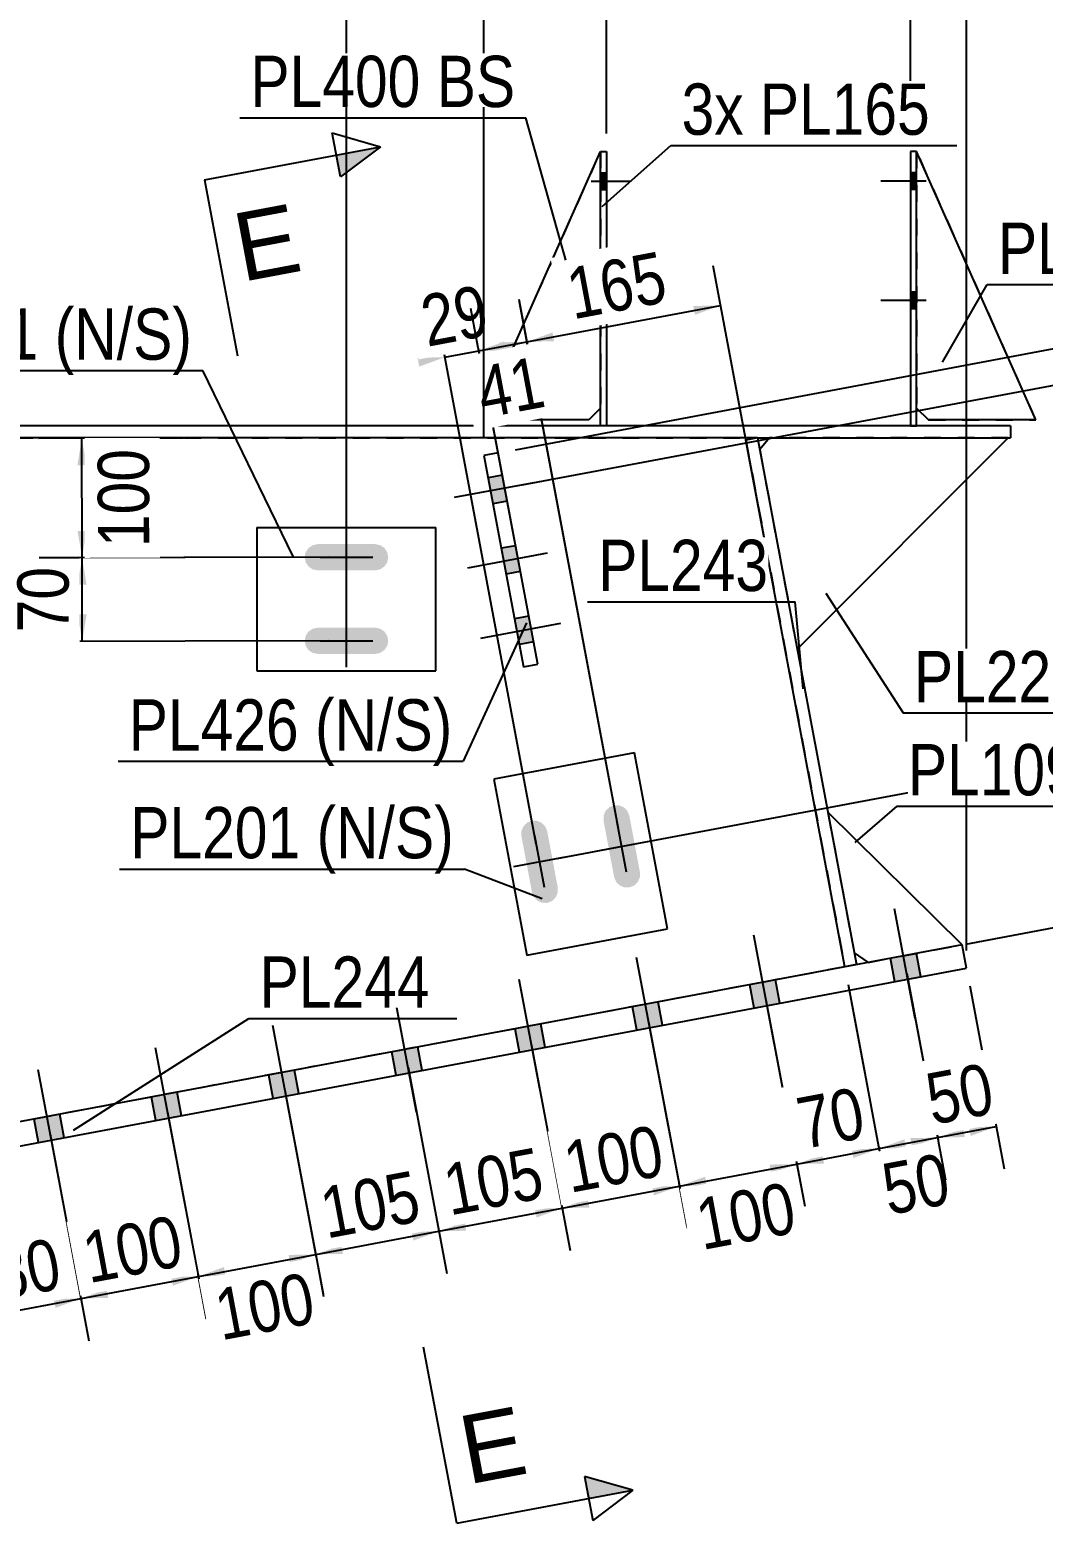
# Model space of a CAD drawing. Header units: millimetres. Extents: x -32 to 370, y -197 to 80.
# Drawn here: x 265.9 to 322.5, y -50.6 to 32.8 of the extents above; entities that cross this region are included whole.
import ezdxf

# ---------------------------------------------------------------- set-up
doc = ezdxf.new("R2010")
doc.units = ezdxf.units.MM
doc.linetypes.add('DXK_LINE_DOT1', pattern=[1.8814, 0.9407, -0.9407])
doc.styles.add('Arial', font='ARIAL.TTF', dxfattribs={"height": 0.2})
doc.styles.add('Arial Narrow', font='ARIALN.TTF', dxfattribs={"height": 0.2})

# ---------------------------------------------------------------- blocks, each defined once
blk = doc.blocks.new('Part-627306814-1656 - 1589')
at = {"color": 2, "linetype": 'Continuous'}
for p, q in [((306.564, 10), (305.909, 9.877)), ((311.434, -19.541), (305.909, 9.877)), ((306.564, 10), (312.089, -19.418)), ((312.089, -19.418), (311.434, -19.541))]:
    blk.add_line(p, q, dxfattribs=at)
blk = doc.blocks.new('Part-627306814-1612 - 1589')
at = {"color": 2, "linetype": 'Continuous'}
for p, q in [((299.694, -7.592), (291.831, -9.069)), ((301.539, -17.42), (299.694, -7.592)), ((291.831, -9.069), (293.677, -18.897)), ((293.677, -18.897), (301.539, -17.42))]:
    blk.add_line(p, q, dxfattribs=at)
blk = doc.blocks.new('Part-627306814-1722 - 1589')
at = {"color": 2, "linetype": 'Continuous'}
for p, q in [((255.741, 10), (255.741, 6.119)), ((305.886, 10), (305.909, 9.877)), ((255.741, -30), (255.741, 2.507))]:
    blk.add_line(p, q, dxfattribs=at)
at = {"color": 7, "linetype": 'DXK_LINE_DOT1'}
for p, q in [((255.741, 10), (305.886, 10)), ((305.909, 9.877), (311.434, -19.541)), ((255.741, 6.119), (255.741, 2.507)), ((311.434, -19.541), (255.741, -30))]:
    blk.add_line(p, q, dxfattribs=at)
blk = doc.blocks.new('Part-627306814-1965 - 1589')
at = {"color": 7, "linetype": 'DXK_LINE_DOT1'}
for p, q in [((315.446, 26), (315.445, 11.667)), ((322.111, 10.999), (315.446, 26)), ((315.445, 11.667), (316.111, 11)), ((316.111, 11), (322.111, 10.999))]:
    blk.add_line(p, q, dxfattribs=at)
blk = doc.blocks.new('Part-627306814-1766 - 1589')
at = {"color": 2, "linetype": 'Continuous'}
for p, q in [((297.801, 10.667), (254.013, 10.667)), ((315.111, 10.667), (298.134, 10.667)), ((320.684, 10.667), (315.444, 10.667)), ((320.684, 10.667), (320.684, 10)), ((306.564, 10), (237.013, 10)), ((306.565, 10), (320.684, 10))]:
    blk.add_line(p, q, dxfattribs=at)
at = {"color": 7, "linetype": 'DXK_LINE_DOT1'}
for p, q in [((298.134, 10.667), (297.801, 10.667)), ((315.444, 10.667), (315.111, 10.667)), ((306.564, 10), (306.565, 10)), ((306.564, 10), (306.565, 10))]:
    blk.add_line(p, q, dxfattribs=at)
blk = doc.blocks.new('Bolt-627306814-2141 - 1589')
at = {"linetype": 'Continuous'}
for points in [[(298.134, 23.868), (298.134, 24.802), (297.801, 24.802), (297.801, 23.868)], [(298.134, 23.868), (298.134, 24.802), (297.801, 24.802), (297.801, 23.868)], [(298.134, 23.868), (298.134, 24.802), (297.801, 24.802), (297.801, 23.868)], [(298.134, 17.202), (298.134, 18.135), (297.801, 18.135), (297.801, 17.202)], [(298.134, 17.202), (298.134, 18.135), (297.801, 18.135), (297.801, 17.202)], [(298.134, 17.202), (298.134, 18.135), (297.801, 18.135), (297.801, 17.202)]]:
    blk.add_hatch(color=3, dxfattribs=at).paths.add_polyline_path(points)
at = {"color": 3, "linetype": 'Continuous'}
for p, q in [((297.268, 24.335), (299.468, 24.335)), ((297.268, 24.335), (299.468, 24.335)), ((297.268, 24.335), (299.468, 24.335)), ((297.801, 24.802), (298.134, 24.802)), ((297.801, 24.802), (298.134, 24.802)), ((297.801, 24.802), (298.134, 24.802)), ((297.801, 23.868), (298.134, 23.868)), ((297.801, 23.868), (298.134, 23.868)), ((297.801, 23.868), (298.134, 23.868)), ((297.268, 17.668), (299.468, 17.668)), ((297.268, 17.668), (299.468, 17.668)), ((297.268, 17.668), (299.468, 17.668)), ((297.801, 18.135), (298.134, 18.135)), ((297.801, 18.135), (298.134, 18.135)), ((297.801, 18.135), (298.134, 18.135)), ((297.801, 17.202), (298.134, 17.202)), ((297.801, 17.202), (298.134, 17.202)), ((297.801, 17.202), (298.134, 17.202))]:
    blk.add_line(p, q, dxfattribs=at)
blk = doc.blocks.new('Part-627306814-1835 - 1589')
at = {"color": 2, "linetype": 'Continuous'}
for p, q in [((291.134, 11), (297.801, 26)), ((297.134, 11), (291.134, 11)), ((297.801, 11.667), (297.134, 11))]:
    blk.add_line(p, q, dxfattribs=at)
at = {"color": 7, "linetype": 'DXK_LINE_DOT1'}
blk.add_line((297.801, 26), (297.801, 11.667), dxfattribs=at)
blk = doc.blocks.new('Part-627306814-1884 - 1589')
at = {"color": 2, "linetype": 'Continuous'}
for p, q in [((292.071, 9.156), (291.285, 9.008)), ((291.285, 9.008), (293.5, -2.786)), ((294.286, -2.638), (292.071, 9.156)), ((293.5, -2.786), (294.286, -2.638))]:
    blk.add_line(p, q, dxfattribs=at)
blk = doc.blocks.new('Part-627306814-2137 - 1589')
at = {"color": 2, "linetype": 'Continuous'}
for p, q in [((317.986, -18.31), (310.489, -10.9)), ((311.966, -18.763), (312.744, -19.295))]:
    blk.add_line(p, q, dxfattribs=at)
at = {"color": 7, "linetype": 'DXK_LINE_DOT1'}
for p, q in [((310.489, -10.9), (311.966, -18.763)), ((312.744, -19.295), (317.986, -18.31))]:
    blk.add_line(p, q, dxfattribs=at)
blk = doc.blocks.new('Part-627306814-2093 - 1589')
at = {"color": 2, "linetype": 'Continuous'}
for p, q in [((307.231, 10), (306.687, 9.345)), ((308.779, -1.794), (320.564, 10))]:
    blk.add_line(p, q, dxfattribs=at)
at = {"color": 7, "linetype": 'DXK_LINE_DOT1'}
for p, q in [((306.687, 9.345), (308.779, -1.794)), ((320.564, 10), (307.231, 10))]:
    blk.add_line(p, q, dxfattribs=at)
blk = doc.blocks.new('Part-627306814-2049 - 1589')
at = {"color": 2, "linetype": 'Continuous'}
for p, q in [((322.111, 10.999), (315.446, 26)), ((316.111, 11), (315.445, 11.667)), ((322.111, 10.999), (316.111, 11))]:
    blk.add_line(p, q, dxfattribs=at)
blk = doc.blocks.new('Part-627306814-2115 - 1589')
at = {"color": 2, "linetype": 'Continuous'}
for p, q in [((317.986, -18.31), (255.741, -30)), ((318.232, -19.621), (317.986, -18.31)), ((255.987, -31.31), (318.232, -19.621)), ((255.741, -30), (255.987, -31.31))]:
    blk.add_line(p, q, dxfattribs=at)
blk = doc.blocks.new('Bolt-627306814-2143 - 1589')
at = {"linetype": 'Continuous'}
for points in [[(315.446, 23.866), (315.446, 24.8), (315.113, 24.8), (315.113, 23.867)], [(315.446, 23.866), (315.446, 24.8), (315.113, 24.8), (315.113, 23.867)], [(315.446, 23.866), (315.446, 24.8), (315.113, 24.8), (315.113, 23.867)], [(315.445, 17.2), (315.445, 18.133), (315.112, 18.133), (315.112, 17.2)], [(315.445, 17.2), (315.445, 18.133), (315.112, 18.133), (315.112, 17.2)], [(315.445, 17.2), (315.445, 18.133), (315.112, 18.133), (315.112, 17.2)]]:
    blk.add_hatch(color=3, dxfattribs=at).paths.add_polyline_path(points)
at = {"color": 3, "linetype": 'Continuous'}
for p, q in [((315.98, 24.333), (313.446, 24.333)), ((315.98, 24.333), (313.446, 24.333)), ((315.98, 24.333), (313.446, 24.333)), ((315.446, 24.8), (315.113, 24.8)), ((315.446, 24.8), (315.113, 24.8)), ((315.446, 24.8), (315.113, 24.8)), ((315.446, 23.866), (315.113, 23.867)), ((315.446, 23.866), (315.113, 23.867)), ((315.446, 23.866), (315.113, 23.867)), ((315.979, 17.666), (313.445, 17.667)), ((315.979, 17.666), (313.445, 17.667)), ((315.979, 17.666), (313.445, 17.667)), ((315.445, 18.133), (315.112, 18.133)), ((315.445, 18.133), (315.112, 18.133)), ((315.445, 18.133), (315.112, 18.133)), ((315.445, 17.2), (315.112, 17.2)), ((315.445, 17.2), (315.112, 17.2)), ((315.445, 17.2), (315.112, 17.2))]:
    blk.add_line(p, q, dxfattribs=at)
blk = doc.blocks.new('Bolt-627306814-2145 - 1589')
at = {"linetype": 'Continuous'}
for points in [[(298.834, -10.524), (298.548, -10.52), (298.282, -10.627), (298.078, -10.827), (297.965, -11.09), (297.962, -11.377), (298.553, -14.522), (298.66, -14.787), (298.86, -14.992), (299.123, -15.104), (299.409, -15.107), (299.675, -15), (299.879, -14.8), (299.991, -14.537), (299.994, -14.251), (299.404, -11.106), (299.297, -10.84), (299.097, -10.636)], [(294.247, -11.385), (293.961, -11.382), (293.696, -11.488), (293.491, -11.689), (293.379, -11.952), (293.376, -12.238), (293.967, -15.383), (294.073, -15.648), (294.273, -15.853), (294.536, -15.965), (294.823, -15.968), (295.088, -15.862), (295.293, -15.661), (295.405, -15.398), (295.408, -15.112), (294.817, -11.967), (294.711, -11.702), (294.511, -11.497)]]:
    blk.add_hatch(color=3, dxfattribs=at).paths.add_polyline_path(points)
at = {"color": 3, "linetype": 'Continuous'}
for p, q in [((299.249, -14.255), (298.708, -11.372)), ((294.663, -15.117), (294.121, -12.234)), ((297.537, -13.084), (300.42, -12.543)), ((292.95, -13.946), (295.833, -13.404))]:
    blk.add_line(p, q, dxfattribs=at)
blk = doc.blocks.new('Bolt-627306814-2149 - 1589')
at = {"linetype": 'Continuous'}
for points in [[(285.725, 2.814), (285.884, 3.052), (285.94, 3.333), (285.884, 3.613), (285.725, 3.851), (285.487, 4.01), (285.206, 4.066), (282.006, 4.066), (281.726, 4.01), (281.488, 3.851), (281.329, 3.613), (281.273, 3.333), (281.329, 3.052), (281.488, 2.814), (281.726, 2.655), (282.006, 2.599), (285.206, 2.599), (285.487, 2.655)], [(285.725, -1.852), (285.884, -1.615), (285.94, -1.334), (285.884, -1.053), (285.725, -0.815), (285.487, -0.656), (285.206, -0.601), (282.006, -0.601), (281.726, -0.656), (281.488, -0.815), (281.329, -1.053), (281.273, -1.334), (281.329, -1.615), (281.488, -1.852), (281.726, -2.011), (282.006, -2.067), (285.206, -2.067), (285.487, -2.011)]]:
    blk.add_hatch(color=3, dxfattribs=at).paths.add_polyline_path(points)
at = {"color": 3, "linetype": 'Continuous'}
for p, q in [((283.606, 1.866), (283.606, 4.799)), ((282.14, 3.333), (285.073, 3.333)), ((283.606, -2.801), (283.606, 0.133)), ((282.14, -1.334), (285.073, -1.334))]:
    blk.add_line(p, q, dxfattribs=at)
blk = doc.blocks.new('Bolt-627306814-2155 - 1589')
at = {"linetype": 'Continuous'}
for points in [[(292.576, 6.469), (292.305, 7.911), (291.519, 7.763), (291.789, 6.322)], [(293.314, 2.538), (293.043, 3.979), (292.257, 3.832), (292.528, 2.39)], [(294.052, -1.393), (293.782, 0.048), (292.995, -0.1), (293.266, -1.541)]]:
    blk.add_hatch(color=3, dxfattribs=at).paths.add_polyline_path(points)
at = {"color": 3, "linetype": 'Continuous'}
for p, q in [((292.305, 7.911), (291.519, 7.763)), ((294.078, 7.498), (289.623, 6.661)), ((292.576, 6.469), (291.789, 6.322)), ((294.817, 3.566), (290.361, 2.73)), ((293.043, 3.979), (292.257, 3.832)), ((293.314, 2.538), (292.528, 2.39)), ((293.782, 0.048), (292.995, -0.1)), ((295.555, -0.365), (291.099, -1.202)), ((294.052, -1.393), (293.266, -1.541))]:
    blk.add_line(p, q, dxfattribs=at)
blk = doc.blocks.new('Part-627306814-3909 - 1589')
at = {"color": 7, "linetype": 'DXK_LINE_DOT1'}
for p, q in [((291.134, 11), (297.801, 26)), ((297.134, 11), (291.134, 11)), ((297.801, 11.666), (297.134, 11)), ((297.801, 11.667), (297.801, 11.666))]:
    blk.add_line(p, q, dxfattribs=at)
blk = doc.blocks.new('Bolt-627306814-2200 - 1589')
at = {"linetype": 'Continuous'}
for points in [[(315.431, -18.79), (313.989, -19.061), (314.235, -20.371), (315.677, -20.101)], [(315.431, -18.79), (313.989, -19.061), (314.235, -20.371), (315.677, -20.101)], [(307.568, -20.267), (306.127, -20.537), (306.373, -21.848), (307.814, -21.577)], [(307.568, -20.267), (306.127, -20.537), (306.373, -21.848), (307.814, -21.577)], [(301.016, -21.497), (299.574, -21.768), (299.821, -23.078), (301.262, -22.808)], [(301.016, -21.497), (299.574, -21.768), (299.821, -23.078), (301.262, -22.808)], [(294.464, -22.728), (293.022, -22.998), (293.268, -24.309), (294.71, -24.038)], [(294.464, -22.728), (293.022, -22.998), (293.268, -24.309), (294.71, -24.038)], [(287.584, -24.02), (286.143, -24.29), (286.389, -25.601), (287.83, -25.33)], [(287.584, -24.02), (286.143, -24.29), (286.389, -25.601), (287.83, -25.33)], [(280.704, -25.312), (279.263, -25.583), (279.509, -26.893), (280.95, -26.622)], [(280.704, -25.312), (279.263, -25.583), (279.509, -26.893), (280.95, -26.622)], [(274.152, -26.542), (272.711, -26.813), (272.957, -28.123), (274.398, -27.853)], [(274.152, -26.542), (272.711, -26.813), (272.957, -28.123), (274.398, -27.853)], [(267.6, -27.773), (266.159, -28.044), (266.405, -29.354), (267.846, -29.083)], [(267.6, -27.773), (266.159, -28.044), (266.405, -29.354), (267.846, -29.083)], [(259.738, -29.249), (258.296, -29.52), (258.542, -30.831), (259.984, -30.56)], [(259.738, -29.249), (258.296, -29.52), (258.542, -30.831), (259.984, -30.56)]]:
    blk.add_hatch(color=3, dxfattribs=at).paths.add_polyline_path(points)
at = {"color": 3, "linetype": 'Continuous'}
for p, q in [((315.367, -22.424), (314.218, -16.305)), ((315.367, -22.424), (314.218, -16.305)), ((307.504, -23.901), (306.355, -17.781)), ((307.504, -23.901), (306.355, -17.781)), ((300.952, -25.131), (299.803, -19.012)), ((300.952, -25.131), (299.803, -19.012)), ((314.235, -20.371), (313.989, -19.061)), ((314.235, -20.371), (313.989, -19.061)), ((315.677, -20.101), (315.431, -18.79)), ((315.677, -20.101), (315.431, -18.79)), ((294.4, -26.362), (293.251, -20.242)), ((294.4, -26.362), (293.251, -20.242)), ((306.373, -21.848), (306.127, -20.537)), ((306.373, -21.848), (306.127, -20.537)), ((307.814, -21.577), (307.568, -20.267)), ((307.814, -21.577), (307.568, -20.267)), ((287.52, -27.654), (286.371, -21.534)), ((287.52, -27.654), (286.371, -21.534)), ((301.262, -22.808), (301.016, -21.497)), ((301.262, -22.808), (301.016, -21.497)), ((299.821, -23.078), (299.574, -21.768)), ((299.821, -23.078), (299.574, -21.768)), ((280.641, -28.946), (279.491, -22.826)), ((280.641, -28.946), (279.491, -22.826)), ((293.268, -24.309), (293.022, -22.998)), ((293.268, -24.309), (293.022, -22.998)), ((294.71, -24.038), (294.464, -22.728)), ((294.71, -24.038), (294.464, -22.728)), ((274.089, -30.176), (272.939, -24.057)), ((274.089, -30.176), (272.939, -24.057)), ((287.83, -25.33), (287.584, -24.02)), ((287.83, -25.33), (287.584, -24.02)), ((286.389, -25.601), (286.143, -24.29)), ((286.389, -25.601), (286.143, -24.29)), ((267.536, -31.407), (266.387, -25.287)), ((267.536, -31.407), (266.387, -25.287)), ((279.509, -26.893), (279.263, -25.583)), ((279.509, -26.893), (279.263, -25.583)), ((280.95, -26.622), (280.704, -25.312)), ((280.95, -26.622), (280.704, -25.312)), ((274.398, -27.853), (274.152, -26.542)), ((274.398, -27.853), (274.152, -26.542)), ((259.674, -32.884), (258.525, -26.764)), ((259.674, -32.884), (258.525, -26.764)), ((272.957, -28.123), (272.711, -26.813)), ((272.957, -28.123), (272.711, -26.813)), ((266.405, -29.354), (266.159, -28.044)), ((266.405, -29.354), (266.159, -28.044)), ((267.846, -29.083), (267.6, -27.773)), ((267.846, -29.083), (267.6, -27.773)), ((258.542, -30.831), (258.296, -29.52)), ((258.542, -30.831), (258.296, -29.52)), ((259.984, -30.56), (259.738, -29.249)), ((259.984, -30.56), (259.738, -29.249))]:
    blk.add_line(p, q, dxfattribs=at)
blk = doc.blocks.new('Part-627306814-2297 - 1589')
at = {"color": 2, "linetype": 'Continuous'}
for p, q in [((315.113, 26), (315.111, 10.667)), ((315.446, 26), (315.113, 26)), ((315.444, 10.667), (315.446, 26)), ((315.111, 10.667), (315.444, 10.667))]:
    blk.add_line(p, q, dxfattribs=at)
blk = doc.blocks.new('Part-627306814-2307 - 1589')
at = {"color": 2, "linetype": 'Continuous'}
for p, q in [((297.801, 10.667), (297.801, 26)), ((297.801, 26), (298.134, 26)), ((298.134, 26), (298.134, 10.667)), ((298.134, 10.667), (297.801, 10.667))]:
    blk.add_line(p, q, dxfattribs=at)
blk = doc.blocks.new('Part-627306814-2332 - 1589')
at = {"color": 2, "linetype": 'Continuous'}
for p, q in [((278.606, 4.999), (288.606, 4.999)), ((278.606, 4.999), (278.606, -3.001)), ((288.606, -3.001), (288.606, 4.999)), ((278.606, -3.001), (288.606, -3.001))]:
    blk.add_line(p, q, dxfattribs=at)
blk = doc.blocks.new('StraightDimension-627306814-2537 - 1589')
at = {"linetype": 'Continuous'}
for points in [[(329.371, 12.599), (329.34, 14.12), (329.863, 12.692)], [(333.16, -4.868), (333.191, -6.389), (332.669, -4.961)]]:
    blk.add_hatch(color=7, dxfattribs=at).paths.add_polyline_path(points)
at = {"color": 7, "linetype": 'Continuous'}
for p, q in [((293.423, 7.375), (331.551, 14.535)), ((329.34, 14.12), (333.191, -6.389)), ((295.375, -13.49), (335.403, -5.973))]:
    blk.add_line(p, q, dxfattribs=at)
at = {"color": 0}
blk.add_wipeout([(332.03, 0.608), (336.158, 1.383), (334.924, 7.953), (330.796, 7.178)], dxfattribs=at)
at = {"color": 3, "style": 'Arial Narrow'}
blk.add_text('313', height=2.8633, rotation=-79.36611, dxfattribs=at).set_placement((331.497, 6.699))
blk = doc.blocks.new('StraightDimension-627306814-2622 - 1589')
at = {"linetype": 'Continuous'}
for points in [[(268.595, 1.807), (268.842, 3.308), (269.095, 1.808)], [(269.098, 0.142), (268.85, -1.359), (268.598, 0.141)]]:
    blk.add_hatch(color=7, dxfattribs=at).paths.add_polyline_path(points)
at = {"color": 7, "linetype": 'Continuous'}
for p, q in [((282.606, 3.331), (266.592, 3.304)), ((268.85, -1.359), (268.842, 3.308)), ((282.606, -1.336), (266.6, -1.363))]:
    blk.add_line(p, q, dxfattribs=at)
at = {"color": 0}
blk.add_wipeout([(268.692, 3.402), (264.492, 3.395), (264.5, -1.461), (268.7, -1.454)], dxfattribs=at)
at = {"color": 3, "style": 'Arial Narrow'}
blk.add_text('70', height=2.8633, rotation=90.09761, dxfattribs=at).set_placement((268.099, -0.855))
blk = doc.blocks.new('StraightDimension-627306814-2459 - 1589')
at = {"linetype": 'Continuous'}
for points in [[(267.266, -38.092), (268.786, -38.061), (267.358, -38.584)], [(265.065, -39.014), (263.544, -39.046), (264.972, -38.523)]]:
    blk.add_hatch(color=7, dxfattribs=at).paths.add_polyline_path(points)
at = {"color": 7, "linetype": 'Continuous'}
for p, q in [((267.064, -28.891), (269.229, -40.42)), ((261.822, -29.875), (263.987, -41.404)), ((263.544, -39.046), (268.786, -38.061))]:
    blk.add_line(p, q, dxfattribs=at)
at = {"color": 0}
blk.add_wipeout([(268.524, -37.958), (267.749, -33.83), (262.976, -34.726), (263.751, -38.854)], dxfattribs=at)
at = {"color": 3, "style": 'Arial Narrow'}
blk.add_text('80', height=2.8633, rotation=10.6341, dxfattribs=at).set_placement((264.23, -38.154))
blk = doc.blocks.new('StraightDimension-627306814-2472 - 1589')
at = {"linetype": 'Continuous'}
for points in [[(273.818, -36.862), (275.338, -36.831), (273.91, -37.353)], [(270.306, -38.03), (268.786, -38.061), (270.214, -37.539)]]:
    blk.add_hatch(color=7, dxfattribs=at).paths.add_polyline_path(points)
at = {"color": 7, "linetype": 'Continuous'}
for p, q in [((273.616, -27.66), (275.781, -39.19)), ((267.064, -28.891), (269.229, -40.42)), ((268.786, -38.061), (275.338, -36.831))]:
    blk.add_line(p, q, dxfattribs=at)
at = {"color": 0}
blk.add_wipeout([(275.319, -36.682), (274.544, -32.554), (267.975, -33.788), (268.75, -37.915)], dxfattribs=at)
at = {"color": 3, "style": 'Arial Narrow'}
blk.add_text('100', height=2.8633, rotation=10.6341, dxfattribs=at).set_placement((269.229, -37.215))
blk = doc.blocks.new('StraightDimension-627306814-2475 - 1589')
at = {"linetype": 'Continuous'}
for points in [[(280.37, -35.631), (281.89, -35.6), (280.462, -36.123)], [(276.859, -36.8), (275.338, -36.831), (276.766, -36.308)]]:
    blk.add_hatch(color=7, dxfattribs=at).paths.add_polyline_path(points)
at = {"color": 7, "linetype": 'Continuous'}
for p, q in [((280.168, -26.43), (282.306, -37.812)), ((273.616, -27.66), (275.753, -39.042)), ((275.338, -36.831), (281.89, -35.6))]:
    blk.add_line(p, q, dxfattribs=at)
at = {"color": 0}
blk.add_wipeout([(282.702, -39.874), (281.927, -35.746), (275.357, -36.98), (276.132, -41.108)], dxfattribs=at)
at = {"color": 3, "style": 'Arial Narrow'}
blk.add_text('100', height=2.8633, rotation=10.6341, dxfattribs=at).set_placement((276.611, -40.407))
blk = doc.blocks.new('StraightDimension-627306814-2595 - 1589')
at = {"linetype": 'Continuous'}
for points in [[(292.52, 14.892), (291, 14.861), (292.428, 15.383)], [(287.58, 14.473), (289.1, 14.504), (287.672, 13.981)]]:
    blk.add_hatch(color=7, dxfattribs=at).paths.add_polyline_path(points)
at = {"color": 7, "linetype": 'Continuous'}
for p, q in [((294.207, -12.692), (288.685, 16.715)), ((293.447, 1.83), (290.584, 17.072)), ((289.1, 14.504), (291, 14.861))]:
    blk.add_line(p, q, dxfattribs=at)
at = {"color": 0}
blk.add_wipeout([(292.409, 15.278), (291.634, 19.406), (286.861, 18.509), (287.636, 14.382)], dxfattribs=at)
at = {"color": 3, "style": 'Arial Narrow'}
blk.add_text('29', height=2.8633, rotation=10.6341, dxfattribs=at).set_placement((288.115, 15.082))
blk = doc.blocks.new('StraightDimension-627306814-2478 - 1589')
at = {"linetype": 'Continuous'}
for points in [[(287.25, -34.339), (288.77, -34.308), (287.342, -34.831)], [(283.411, -35.569), (281.89, -35.6), (283.318, -35.078)]]:
    blk.add_hatch(color=7, dxfattribs=at).paths.add_polyline_path(points)
at = {"color": 7, "linetype": 'Continuous'}
for p, q in [((287.048, -25.138), (289.213, -36.667)), ((280.168, -26.43), (282.333, -37.959)), ((281.89, -35.6), (288.77, -34.308))]:
    blk.add_line(p, q, dxfattribs=at)
at = {"color": 0}
blk.add_wipeout([(288.587, -34.19), (287.812, -30.062), (281.243, -31.296), (282.018, -35.424)], dxfattribs=at)
at = {"color": 3, "style": 'Arial Narrow'}
blk.add_text('105', height=2.8633, rotation=10.6341, dxfattribs=at).set_placement((282.497, -34.723))
blk = doc.blocks.new('StraightDimension-627306814-2487 - 1589')
at = {"linetype": 'Continuous'}
for points in [[(294.129, -33.047), (295.65, -33.016), (294.222, -33.539)], [(290.29, -34.277), (288.77, -34.308), (290.198, -33.786)]]:
    blk.add_hatch(color=7, dxfattribs=at).paths.add_polyline_path(points)
at = {"color": 7, "linetype": 'Continuous'}
for p, q in [((293.928, -23.846), (296.093, -35.375)), ((287.048, -25.138), (289.213, -36.667)), ((288.77, -34.308), (295.65, -33.016))]:
    blk.add_line(p, q, dxfattribs=at)
at = {"color": 0}
blk.add_wipeout([(295.467, -32.898), (294.692, -28.77), (288.122, -30.004), (288.897, -34.132)], dxfattribs=at)
at = {"color": 3, "style": 'Arial Narrow'}
blk.add_text('105', height=2.8633, rotation=10.6341, dxfattribs=at).set_placement((289.376, -33.431))
blk = doc.blocks.new('StraightDimension-627306814-2496 - 1589')
at = {"linetype": 'Continuous'}
for points in [[(297.17, -32.985), (295.65, -33.016), (297.078, -32.494)], [(300.682, -31.817), (302.202, -31.786), (300.774, -32.308)]]:
    blk.add_hatch(color=7, dxfattribs=at).paths.add_polyline_path(points)
at = {"color": 7, "linetype": 'Continuous'}
for p, q in [((300.48, -22.615), (302.645, -34.144)), ((293.928, -23.846), (296.093, -35.375)), ((295.65, -33.016), (302.202, -31.786))]:
    blk.add_line(p, q, dxfattribs=at)
at = {"color": 0}
blk.add_wipeout([(302.183, -31.637), (301.408, -27.509), (294.838, -28.743), (295.613, -32.87)], dxfattribs=at)
at = {"color": 3, "style": 'Arial Narrow'}
blk.add_text('100', height=2.8633, rotation=10.6341, dxfattribs=at).set_placement((296.092, -32.17))
blk = doc.blocks.new('StraightDimension-627306814-2499 - 1589')
at = {"linetype": 'Continuous'}
for points in [[(307.236, -30.586), (308.756, -30.555), (307.328, -31.077)], [(303.722, -31.755), (302.202, -31.786), (303.63, -31.263)]]:
    blk.add_hatch(color=7, dxfattribs=at).paths.add_polyline_path(points)
at = {"color": 7, "linetype": 'Continuous'}
for p, q in [((307.034, -21.385), (309.171, -32.766)), ((300.48, -22.615), (302.617, -33.997)), ((302.202, -31.786), (308.756, -30.555))]:
    blk.add_line(p, q, dxfattribs=at)
at = {"color": 0}
blk.add_wipeout([(309.567, -34.829), (308.792, -30.701), (302.222, -31.935), (302.997, -36.062)], dxfattribs=at)
at = {"color": 3, "style": 'Arial Narrow'}
blk.add_text('100', height=2.8633, rotation=10.6341, dxfattribs=at).set_placement((303.476, -35.362))
blk = doc.blocks.new('StraightDimension-627306814-2505 - 1589')
at = {"linetype": 'Continuous'}
for points in [[(311.82, -29.725), (313.341, -29.694), (311.912, -30.216)], [(310.276, -30.524), (308.756, -30.555), (310.184, -30.032)]]:
    blk.add_hatch(color=7, dxfattribs=at).paths.add_polyline_path(points)
at = {"color": 7, "linetype": 'Continuous'}
for p, q in [((311.618, -20.524), (313.783, -32.053)), ((307.034, -21.385), (309.199, -32.914)), ((308.756, -30.555), (313.341, -29.694))]:
    blk.add_line(p, q, dxfattribs=at)
at = {"color": 0}
blk.add_wipeout([(313.407, -29.529), (312.632, -25.401), (307.859, -26.297), (308.634, -30.425)], dxfattribs=at)
at = {"color": 3, "style": 'Arial Narrow'}
blk.add_text('70', height=2.8633, rotation=10.6341, dxfattribs=at).set_placement((309.113, -29.725))
blk = doc.blocks.new('StraightDimension-627306814-2509 - 1589')
at = {"linetype": 'Continuous'}
for points in [[(314.861, -29.663), (313.341, -29.694), (314.769, -29.171)], [(315.096, -29.11), (316.617, -29.079), (315.189, -29.601)]]:
    blk.add_hatch(color=7, dxfattribs=at).paths.add_polyline_path(points)
at = {"color": 7, "linetype": 'Continuous'}
for p, q in [((314.894, -19.908), (317.032, -31.29)), ((311.618, -20.524), (313.756, -31.905)), ((313.341, -29.694), (316.617, -29.079))]:
    blk.add_line(p, q, dxfattribs=at)
at = {"color": 0}
blk.add_wipeout([(318.168, -33.214), (317.393, -29.086), (312.62, -29.982), (313.395, -34.11)], dxfattribs=at)
at = {"color": 3, "style": 'Arial Narrow'}
blk.add_text('50', height=2.8633, rotation=10.6341, dxfattribs=at).set_placement((313.874, -33.409))
blk = doc.blocks.new('StraightDimension-627306814-2522 - 1589')
at = {"linetype": 'Continuous'}
for points in [[(318.137, -29.047), (316.617, -29.079), (318.045, -28.556)], [(318.372, -28.495), (319.893, -28.463), (318.465, -28.986)]]:
    blk.add_hatch(color=7, dxfattribs=at).paths.add_polyline_path(points)
at = {"color": 7, "linetype": 'Continuous'}
for p, q in [((314.894, -19.908), (317.06, -31.437)), ((318.417, -20.604), (320.336, -30.822)), ((316.617, -29.079), (319.893, -28.463))]:
    blk.add_line(p, q, dxfattribs=at)
at = {"color": 0}
blk.add_wipeout([(320.613, -28.176), (319.838, -24.048), (315.065, -24.944), (315.841, -29.072)], dxfattribs=at)
at = {"color": 3, "style": 'Arial Narrow'}
blk.add_text('50', height=2.8633, rotation=10.6341, dxfattribs=at).set_placement((316.319, -28.371))
blk = doc.blocks.new('StraightDimension-627306814-2536 - 1589')
at = {"linetype": 'Continuous'}
for points in [[(333.223, -7.909), (333.191, -6.389), (333.714, -7.817)], [(334.805, -13.626), (334.836, -15.146), (334.313, -13.718)]]:
    blk.add_hatch(color=7, dxfattribs=at).paths.add_polyline_path(points)
at = {"color": 7, "linetype": 'Continuous'}
for p, q in [((295.375, -13.49), (335.403, -5.973)), ((333.191, -6.389), (334.836, -15.146)), ((318.198, -18.271), (337.047, -14.731))]:
    blk.add_line(p, q, dxfattribs=at)
at = {"color": 0}
blk.add_wipeout([(334.778, -14.024), (338.906, -13.249), (337.672, -6.68), (333.544, -7.455)], dxfattribs=at)
at = {"color": 3, "style": 'Arial Narrow'}
blk.add_text('134', height=2.8633, rotation=-79.36611, dxfattribs=at).set_placement((334.245, -7.934))
blk = doc.blocks.new('StraightDimension-627306814-4839 - 1589')
at = {"linetype": 'Continuous'}
blk.add_hatch(color=7, dxfattribs=at).paths.add_polyline_path([(313.613, 40.036), (315.113, 39.786), (313.613, 39.536)])
at = {"color": 7, "linetype": 'Continuous'}
for p, q in [((315.113, 27), (315.113, 44.286)), ((305.051, 39.786), (315.113, 39.786))]:
    blk.add_line(p, q, dxfattribs=at)
at = {"color": 0}
blk.add_wipeout([(314.338, 40.686), (314.338, 44.886), (305.826, 44.886), (305.826, 40.686)], dxfattribs=at)
at = {"color": 3, "style": 'Arial Narrow'}
blk.add_text('7485', height=2.8633, dxfattribs=at).set_placement((306.426, 41.286))
blk = doc.blocks.new('StraightDimension-627306814-2538 - 1589')
at = {"linetype": 'Continuous'}
for points in [[(328.94, 17.606), (328.971, 16.085), (328.448, 17.513)], [(329.371, 12.599), (329.34, 14.12), (329.863, 12.692)]]:
    blk.add_hatch(color=7, dxfattribs=at).paths.add_polyline_path(points)
at = {"color": 7, "linetype": 'Continuous'}
for p, q in [((293.054, 9.34), (331.182, 16.501)), ((328.971, 16.085), (329.34, 14.12)), ((293.423, 7.375), (331.551, 14.535))]:
    blk.add_line(p, q, dxfattribs=at)
at = {"color": 0}
blk.add_wipeout([(329.751, 12.744), (333.879, 13.519), (332.983, 18.292), (328.855, 17.517)], dxfattribs=at)
at = {"color": 3, "style": 'Arial Narrow'}
blk.add_text('30', height=2.8633, rotation=-79.36611, dxfattribs=at).set_placement((329.555, 17.038))
blk = doc.blocks.new('StraightDimension-627306814-2566 - 1589')
at = {"linetype": 'Continuous'}
for points in [[(302.977, 17.364), (304.497, 17.395), (303.069, 16.873)], [(295.207, 15.396), (293.687, 15.365), (295.115, 15.888)]]:
    blk.add_hatch(color=7, dxfattribs=at).paths.add_polyline_path(points)
at = {"color": 7, "linetype": 'Continuous'}
for p, q in [((306.944, 4.365), (304.082, 19.607)), ((298.794, -11.831), (293.271, 17.577)), ((293.687, 15.365), (304.497, 17.395))]:
    blk.add_line(p, q, dxfattribs=at)
at = {"color": 0}
blk.add_wipeout([(302.349, 17.144), (301.574, 21.272), (295.004, 20.039), (295.779, 15.911)], dxfattribs=at)
at = {"color": 3, "style": 'Arial Narrow'}
blk.add_text('165', height=2.8633, rotation=10.6341, dxfattribs=at).set_placement((296.258, 16.611))
blk = doc.blocks.new('StraightDimension-627306814-2579 - 1589')
at = {"linetype": 'Continuous'}
for points in [[(292.52, 14.892), (291, 14.861), (292.428, 15.383)], [(292.166, 15.334), (293.687, 15.365), (292.258, 14.843)]]:
    blk.add_hatch(color=7, dxfattribs=at).paths.add_polyline_path(points)
at = {"color": 7, "linetype": 'Continuous'}
for p, q in [((298.794, -11.831), (293.244, 17.724)), ((293.447, 1.83), (290.557, 17.219)), ((291, 14.861), (293.687, 15.365))]:
    blk.add_line(p, q, dxfattribs=at)
at = {"color": 0}
blk.add_wipeout([(295.532, 11.286), (294.757, 15.414), (289.985, 14.517), (290.76, 10.39)], dxfattribs=at)
at = {"color": 3, "style": 'Arial Narrow'}
blk.add_text('41', height=2.8633, rotation=10.6341, dxfattribs=at).set_placement((291.239, 11.09))
blk = doc.blocks.new('StraightDimension-627306814-2612 - 1589')
at = {"linetype": 'Continuous'}
for points in [[(268.584, 8.475), (268.831, 9.975), (269.084, 8.476)], [(269.09, 4.808), (268.842, 3.308), (268.59, 4.807)]]:
    blk.add_hatch(color=7, dxfattribs=at).paths.add_polyline_path(points)
at = {"color": 7, "linetype": 'Continuous'}
for p, q in [((282.587, 9.998), (266.431, 9.971)), ((268.842, 3.308), (268.831, 9.975)), ((282.606, 3.331), (266.442, 3.304))]:
    blk.add_line(p, q, dxfattribs=at)
at = {"color": 0}
blk.add_wipeout([(273.181, 9.991), (268.981, 9.984), (268.992, 3.3), (273.192, 3.307)], dxfattribs=at)
at = {"color": 3, "style": 'Arial Narrow'}
blk.add_text('100', height=2.8633, rotation=90.09761, dxfattribs=at).set_placement((272.591, 3.906))
blk = doc.blocks.new('StraightDimension-627306814-3879 - 1589')
at = {"color": 7, "linetype": 'Continuous'}
blk.add_line((318.232, -18.621), (318.232, 65.805), dxfattribs=at)
blk = doc.blocks.new('StraightDimension-627306814-4840 - 1589')
at = {"linetype": 'Continuous'}
blk.add_hatch(color=7, dxfattribs=at).paths.add_polyline_path([(296.634, 40.036), (298.134, 39.786), (296.634, 39.536)])
at = {"color": 7, "linetype": 'Continuous'}
for p, q in [((298.134, 27), (298.134, 44.286)), ((288.072, 39.786), (298.134, 39.786))]:
    blk.add_line(p, q, dxfattribs=at)
at = {"color": 0}
blk.add_wipeout([(297.359, 40.686), (297.359, 44.886), (288.847, 44.886), (288.847, 40.686)], dxfattribs=at)
at = {"color": 3, "style": 'Arial Narrow'}
blk.add_text('7230', height=2.8633, dxfattribs=at).set_placement((289.447, 41.286))
blk = doc.blocks.new('StraightDimension-627306814-4841 - 1589')
at = {"linetype": 'Continuous'}
blk.add_hatch(color=7, dxfattribs=at).paths.add_polyline_path([(289.785, 45.736), (291.285, 45.486), (289.785, 45.236)])
at = {"color": 7, "linetype": 'Continuous'}
for p, q in [((291.285, 10.008), (291.285, 49.986)), ((281.222, 45.486), (291.285, 45.486))]:
    blk.add_line(p, q, dxfattribs=at)
at = {"color": 0}
blk.add_wipeout([(290.51, 46.386), (290.51, 50.586), (281.997, 50.586), (281.997, 46.386)], dxfattribs=at)
at = {"color": 3, "style": 'Arial Narrow'}
blk.add_text('7127', height=2.8633, dxfattribs=at).set_placement((282.597, 46.986))
blk = doc.blocks.new('StraightDimension-627306814-4842 - 1589')
at = {"linetype": 'Continuous'}
blk.add_hatch(color=7, dxfattribs=at).paths.add_polyline_path([(282.106, 40.036), (283.606, 39.786), (282.106, 39.536)])
at = {"color": 7, "linetype": 'Continuous'}
for p, q in [((283.606, -0.334), (283.606, 44.286)), ((273.544, 39.786), (283.606, 39.786))]:
    blk.add_line(p, q, dxfattribs=at)
at = {"color": 0}
blk.add_wipeout([(282.831, 40.686), (282.831, 44.886), (274.319, 44.886), (274.319, 40.686)], dxfattribs=at)
at = {"color": 3, "style": 'Arial Narrow'}
blk.add_text('7012', height=2.8633, dxfattribs=at).set_placement((274.919, 41.286))
blk = doc.blocks.new('Mark-627306814-1608 - 1589')
at = {"color": 7, "linetype": 'Continuous'}
for p in [(270.936, -14.078), (294.534, -15.752)]:
    blk.add_line(p, (290.204, -14.078), dxfattribs=at)
at = {"color": 0}
for points in [[(281.039, -13.478), (281.039, -10.478), (271.536, -10.478), (271.536, -13.478)], [(289.604, -13.478), (289.604, -10.478), (281.939, -10.478), (281.939, -13.478)]]:
    blk.add_wipeout(points, dxfattribs=at)
for points in [[(281.039, -13.478), (281.039, -10.478), (271.536, -10.478), (271.536, -13.478)], [(289.604, -13.478), (289.604, -10.478), (281.939, -10.478), (281.939, -13.478)]]:
    blk.add_wipeout(points, dxfattribs=at)
at = {"color": 3, "style": 'Arial Narrow'}
for s, p in [('PL201', (271.536, -13.478)), ('(N/', (281.939, -13.478)), ('S)', (286.319, -13.478))]:
    blk.add_text(s, height=2.8633, dxfattribs=at).set_placement(p)
blk = doc.blocks.new('Mark-627306814-1652 - 1589')
at = {"color": 7, "linetype": 'Continuous'}
for p in [(297.066, 0.846), (309.101, -4.022)]:
    blk.add_line(p, (308.67, 0.846), dxfattribs=at)
at = {"color": 0}
blk.add_wipeout([(307.17, 1.446), (307.17, 4.446), (297.666, 4.446), (297.666, 1.446)], dxfattribs=at)
blk.add_wipeout([(307.17, 1.446), (307.17, 4.446), (297.666, 4.446), (297.666, 1.446)], dxfattribs=at)
at = {"color": 3, "style": 'Arial Narrow'}
blk.add_text('PL243', height=2.8633, dxfattribs=at).set_placement((297.666, 1.446))
blk = doc.blocks.new('Mark-627306814-1880 - 1589')
at = {"color": 7, "linetype": 'Continuous'}
for p in [(293.653, -0.326), (270.85, -8.062)]:
    blk.add_line(p, (290.118, -8.062), dxfattribs=at)
at = {"color": 0}
for points in [[(280.954, -7.462), (280.954, -4.462), (271.45, -4.462), (271.45, -7.462)], [(289.518, -7.462), (289.518, -4.462), (281.854, -4.462), (281.854, -7.462)]]:
    blk.add_wipeout(points, dxfattribs=at)
for points in [[(280.954, -7.462), (280.954, -4.462), (271.45, -4.462), (271.45, -7.462)], [(289.518, -7.462), (289.518, -4.462), (281.854, -4.462), (281.854, -7.462)]]:
    blk.add_wipeout(points, dxfattribs=at)
at = {"color": 3, "style": 'Arial Narrow'}
for s, p in [('PL426', (271.45, -7.462)), ('(N/', (281.854, -7.462)), ('S)', (286.234, -7.462))]:
    blk.add_text(s, height=2.8633, dxfattribs=at).set_placement(p)
blk = doc.blocks.new('Mark-627306814-2089 - 1589')
at = {"color": 7, "linetype": 'Continuous'}
for p, q in [((310.368, 1.336), (314.698, -5.364)), ((314.698, -5.364), (326.302, -5.364))]:
    blk.add_line(p, q, dxfattribs=at)
at = {"color": 0}
blk.add_wipeout([(324.802, -4.764), (324.802, -1.764), (315.298, -1.764), (315.298, -4.764)], dxfattribs=at)
blk.add_wipeout([(324.802, -4.764), (324.802, -1.764), (315.298, -1.764), (315.298, -4.764)], dxfattribs=at)
at = {"color": 3, "style": 'Arial Narrow'}
blk.add_text('PL226', height=2.8633, dxfattribs=at).set_placement((315.298, -4.764))
blk = doc.blocks.new('Mark-627306814-2111 - 1589')
at = {"color": 7, "linetype": 'Continuous'}
for p, q in [((268.358, -28.67), (278.16, -22.425)), ((278.16, -22.425), (289.764, -22.425))]:
    blk.add_line(p, q, dxfattribs=at)
at = {"color": 0}
blk.add_wipeout([(288.264, -21.825), (288.264, -18.825), (278.76, -18.825), (278.76, -21.825)], dxfattribs=at)
blk.add_wipeout([(288.264, -21.825), (288.264, -18.825), (278.76, -18.825), (278.76, -21.825)], dxfattribs=at)
at = {"color": 3, "style": 'Arial Narrow'}
blk.add_text('PL244', height=2.8633, dxfattribs=at).set_placement((278.76, -21.825))
blk = doc.blocks.new('Mark-627306814-2133 - 1589')
at = {"color": 7, "linetype": 'Continuous'}
for p, q in [((312.008, -12.599), (314.36, -10.564)), ((314.36, -10.564), (325.964, -10.564))]:
    blk.add_line(p, q, dxfattribs=at)
at = {"color": 0}
blk.add_wipeout([(324.464, -9.964), (324.464, -6.964), (314.96, -6.964), (314.96, -9.964)], dxfattribs=at)
blk.add_wipeout([(324.464, -9.964), (324.464, -6.964), (314.96, -6.964), (314.96, -9.964)], dxfattribs=at)
at = {"color": 3, "style": 'Arial Narrow'}
blk.add_text('PL109', height=2.8633, dxfattribs=at).set_placement((314.96, -9.964))
blk = doc.blocks.new('Mark-627306814-2328 - 1589')
at = {"color": 7, "linetype": 'Continuous'}
for p in [(256.312, 13.764), (280.626, 3.38)]:
    blk.add_line(p, (275.58, 13.764), dxfattribs=at)
at = {"color": 0}
for points in [[(266.416, 14.364), (266.416, 17.364), (256.912, 17.364), (256.912, 14.364)], [(274.98, 14.364), (274.98, 17.364), (267.316, 17.364), (267.316, 14.364)]]:
    blk.add_wipeout(points, dxfattribs=at)
for points in [[(266.416, 14.364), (266.416, 17.364), (256.912, 17.364), (256.912, 14.364)], [(274.98, 14.364), (274.98, 17.364), (267.316, 17.364), (267.316, 14.364)]]:
    blk.add_wipeout(points, dxfattribs=at)
at = {"color": 3, "style": 'Arial Narrow'}
for s, p in [('PL201', (256.912, 14.364)), ('(N/', (267.316, 14.364)), ('S)', (271.696, 14.364))]:
    blk.add_text(s, height=2.8633, dxfattribs=at).set_placement(p)
blk = doc.blocks.new('SectionMark-627306814-2844 - 1589')
at = {"linetype": 'Continuous'}
for points in [[(283.275, 24.57), (283.044, 25.799), (285.501, 26.26)], [(297.134, -49.225), (296.903, -47.996), (299.591, -48.763)]]:
    blk.add_hatch(color=30, dxfattribs=at).paths.add_polyline_path(points)
at = {"color": 30, "linetype": 'Continuous'}
for p, q in [((283.275, 24.57), (282.813, 27.027)), ((282.813, 27.027), (285.501, 26.26)), ((275.673, 24.414), (285.501, 26.26)), ((285.501, 26.26), (283.275, 24.57)), ((299.591, -48.763), (296.903, -47.996)), ((296.903, -47.996), (297.364, -50.453)), ((299.591, -48.763), (297.364, -50.453))]:
    blk.add_line(p, q, dxfattribs=at)
at = {"color": 0, "linetype": 'Continuous'}
for points in [[(281.257, 19.358), (280.519, 23.289), (277.025, 22.633), (277.763, 18.702)], [(293.87, -47.803), (293.132, -43.871), (289.638, -44.527), (290.376, -48.459)]]:
    blk.add_wipeout(points, dxfattribs=at)
at = {"color": 30, "linetype": 'Continuous'}
for p, q in [((275.673, 24.414), (277.519, 14.586)), ((289.762, -50.609), (287.917, -40.781)), ((289.762, -50.609), (299.591, -48.763))]:
    blk.add_line(p, q, dxfattribs=at)
at = {"color": 96, "linetype": 'Continuous', "style": 'Arial'}
for p in [(277.763, 18.702), (290.376, -48.459)]:
    blk.add_text('E', height=3.82, rotation=10.6341, dxfattribs=at).set_placement(p)
blk = doc.blocks.new('MarkSet-627306814-2974 - 1589')
at = {"color": 7, "linetype": 'Continuous'}
for p, q in [((297.887, 22.914), (301.721, 26.327)), ((301.721, 26.327), (317.696, 26.327))]:
    blk.add_line(p, q, dxfattribs=at)
at = {"color": 0}
for points in [[(305.792, 26.927), (305.792, 29.927), (302.321, 29.927), (302.321, 26.927)], [(316.196, 26.927), (316.196, 29.927), (306.692, 29.927), (306.692, 26.927)]]:
    blk.add_wipeout(points, dxfattribs=at)
for points in [[(305.792, 26.927), (305.792, 29.927), (302.321, 29.927), (302.321, 26.927)], [(316.196, 26.927), (316.196, 29.927), (306.692, 29.927), (306.692, 26.927)]]:
    blk.add_wipeout(points, dxfattribs=at)
at = {"color": 3, "style": 'Arial Narrow'}
for s, p in [('3x', (302.321, 26.927)), ('PL165', (306.692, 26.927))]:
    blk.add_text(s, height=2.8633, dxfattribs=at).set_placement(p)
blk = doc.blocks.new('MarkSet-627306814-3004 - 1589')
at = {"color": 7, "linetype": 'Continuous'}
for p, q in [((316.89, 14.228), (319.39, 18.558)), ((319.39, 18.558), (335.377, 18.558))]:
    blk.add_line(p, q, dxfattribs=at)
at = {"color": 0}
for points in [[(329.494, 19.158), (329.494, 22.158), (319.99, 22.158), (319.99, 19.158)], [(334.777, 19.158), (334.777, 22.158), (330.394, 22.158), (330.394, 19.158)]]:
    blk.add_wipeout(points, dxfattribs=at)
for points in [[(329.494, 19.158), (329.494, 22.158), (319.99, 22.158), (319.99, 19.158)], [(334.777, 19.158), (334.777, 22.158), (330.394, 22.158), (330.394, 19.158)]]:
    blk.add_wipeout(points, dxfattribs=at)
at = {"color": 3, "style": 'Arial Narrow'}
for s, p in [('PL400', (319.99, 19.158)), ('BS', (330.394, 19.158))]:
    blk.add_text(s, height=2.8633, dxfattribs=at).set_placement(p)
blk = doc.blocks.new('MarkSet-627306814-5018 - 1589')
at = {"color": 7, "linetype": 'Continuous'}
for p in [(277.645, 27.876), (295.864, 19.928)]:
    blk.add_line(p, (293.632, 27.876), dxfattribs=at)
at = {"color": 0}
for points in [[(287.749, 28.476), (287.749, 31.476), (278.245, 31.476), (278.245, 28.476)], [(293.032, 28.476), (293.032, 31.476), (288.649, 31.476), (288.649, 28.476)]]:
    blk.add_wipeout(points, dxfattribs=at)
for points in [[(287.749, 28.476), (287.749, 31.476), (278.245, 31.476), (278.245, 28.476)], [(293.032, 28.476), (293.032, 31.476), (288.649, 31.476), (288.649, 28.476)]]:
    blk.add_wipeout(points, dxfattribs=at)
at = {"color": 3, "style": 'Arial Narrow'}
for s, p in [('PL400', (278.245, 28.476)), ('BS', (288.649, 28.476))]:
    blk.add_text(s, height=2.8633, dxfattribs=at).set_placement(p)

msp = doc.modelspace()

# ---------------------------------------------------------------- block references
for name in ['StraightDimension-627306814-4839 - 1589', 'Part-627306814-1835 - 1589', 'Part-627306814-3909 - 1589', 'Part-627306814-2307 - 1589', 'Part-627306814-2297 - 1589', 'Part-627306814-1965 - 1589', 'Part-627306814-2049 - 1589', 'Bolt-627306814-2141 - 1589', 'Bolt-627306814-2143 - 1589', 'Part-627306814-1766 - 1589', 'Part-627306814-1722 - 1589', 'Part-627306814-1656 - 1589', 'Part-627306814-2093 - 1589', 'Part-627306814-1884 - 1589', 'Bolt-627306814-2155 - 1589', 'Part-627306814-2332 - 1589', 'Bolt-627306814-2149 - 1589', 'Part-627306814-1612 - 1589', 'Bolt-627306814-2145 - 1589', 'Part-627306814-2137 - 1589', 'Bolt-627306814-2200 - 1589', 'Part-627306814-2115 - 1589']:
    msp.add_blockref(name, (0, 0))

# ---------------------------------------------------------------- next in the draw order: block references
for name in ['StraightDimension-627306814-2537 - 1589', 'StraightDimension-627306814-2622 - 1589', 'StraightDimension-627306814-2459 - 1589']:
    msp.add_blockref(name, (0, 0))

# ---------------------------------------------------------------- next in the draw order: block references
for name in ['StraightDimension-627306814-2595 - 1589', 'StraightDimension-627306814-2612 - 1589', 'StraightDimension-627306814-2536 - 1589', 'StraightDimension-627306814-2472 - 1589']:
    msp.add_blockref(name, (0, 0))

# ---------------------------------------------------------------- next in the draw order: block references
for name in ['StraightDimension-627306814-2538 - 1589', 'StraightDimension-627306814-2475 - 1589']:
    msp.add_blockref(name, (0, 0))

# ---------------------------------------------------------------- next in the draw order: block references
for name in ['StraightDimension-627306814-2566 - 1589', 'StraightDimension-627306814-2478 - 1589']:
    msp.add_blockref(name, (0, 0))

# ---------------------------------------------------------------- next in the draw order: block references
for name in ['StraightDimension-627306814-2579 - 1589', 'StraightDimension-627306814-2487 - 1589']:
    msp.add_blockref(name, (0, 0))

# ---------------------------------------------------------------- next in the draw order: block references
for name in ['StraightDimension-627306814-3879 - 1589', 'StraightDimension-627306814-2496 - 1589']:
    msp.add_blockref(name, (0, 0))

# ---------------------------------------------------------------- next in the draw order: block references
for name in ['StraightDimension-627306814-4840 - 1589', 'MarkSet-627306814-3004 - 1589', 'Mark-627306814-1652 - 1589', 'Mark-627306814-2089 - 1589', 'Mark-627306814-2133 - 1589', 'Mark-627306814-1608 - 1589', 'Mark-627306814-2111 - 1589', 'StraightDimension-627306814-2499 - 1589']:
    msp.add_blockref(name, (0, 0))

# ---------------------------------------------------------------- next in the draw order: block references
for name in ['StraightDimension-627306814-4841 - 1589', 'StraightDimension-627306814-2505 - 1589']:
    msp.add_blockref(name, (0, 0))

# ---------------------------------------------------------------- next in the draw order: block references
for name in ['StraightDimension-627306814-4842 - 1589', 'StraightDimension-627306814-2509 - 1589']:
    msp.add_blockref(name, (0, 0))

# ---------------------------------------------------------------- next in the draw order: block references
for name in ['Mark-627306814-2328 - 1589', 'Mark-627306814-1880 - 1589', 'StraightDimension-627306814-2522 - 1589']:
    msp.add_blockref(name, (0, 0))

# ---------------------------------------------------------------- next in the draw order: block references
msp.add_blockref('SectionMark-627306814-2844 - 1589', (0, 0))

# ---------------------------------------------------------------- next in the draw order: block references
for name in ['MarkSet-627306814-5018 - 1589', 'MarkSet-627306814-2974 - 1589']:
    msp.add_blockref(name, (0, 0))

doc.saveas('drawing.dxf')
